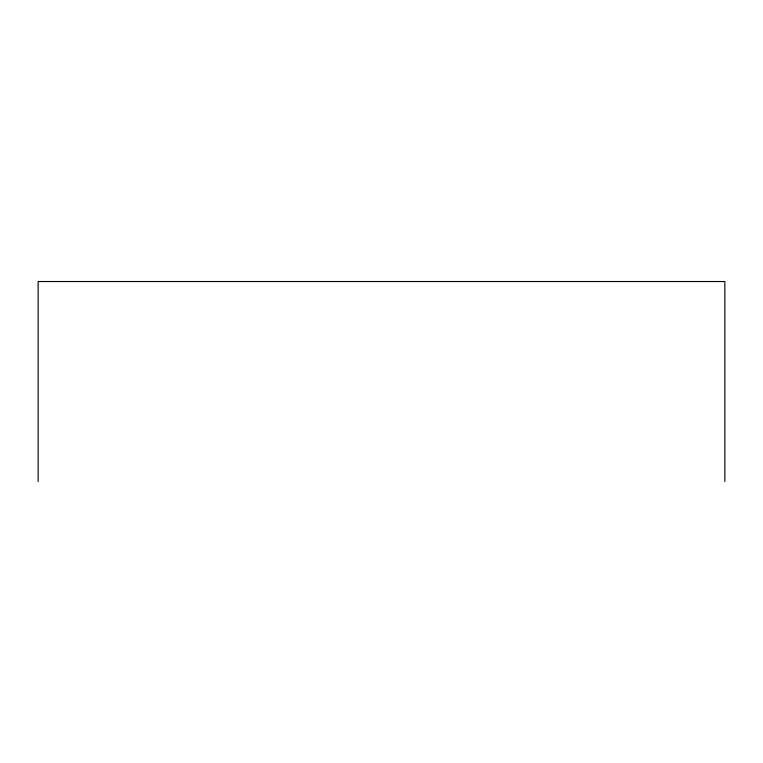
<?xml version="1.0" encoding="UTF-8"?>
<svg xmlns="http://www.w3.org/2000/svg" width="763" height="763" viewBox="0 0 763 763"><rect width="100%" height="100%" fill="white"/><g stroke="black" fill="none" stroke-linecap="round" stroke-linejoin="round"><path stroke-width="1.14" d="M724.85 481.472L724.85 281.528L38.15 281.528L38.15 481.472"/></g></svg>
